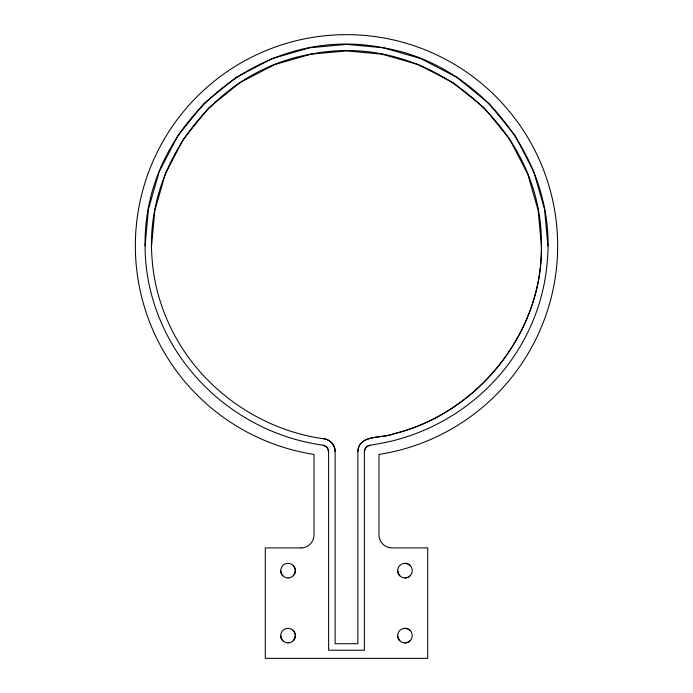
<?xml version="1.0" encoding="UTF-8"?>
<svg xmlns="http://www.w3.org/2000/svg" width="693" height="693" viewBox="0 0 693 693"><rect width="100%" height="100%" fill="white"/><g stroke="black" fill="none" stroke-linecap="round" stroke-linejoin="round"><path stroke-width="1.04" d="M357.865 451.637C358.697 433.931 382.458 438.695 393.563 433.853C477.468 413.349 542.74 332.77 541.406 245.798C543.494 126.68 427.728 30.431 311.036 54.149C217.515 69.716 145.4 160.975 151.854 255.526C153.335 283.229 161.261 310.481 174.419 334.875C204.244 390.835 261.945 430.656 324.783 438.912C330.682 440.012 335.239 445.651 335.126 451.637L335.126 643.728L357.865 643.728L357.865 451.637C358.558 434.32 381.713 438.565 392.567 434.113C476.923 413.955 542.758 333.134 541.406 245.798L538.149 210.334L527.72 174.056L509.632 139.146L484.32 107.978L453.153 82.666L418.243 64.579L381.964 54.149L346.5 50.892L311.036 54.149L274.757 64.579L239.847 82.666L208.68 107.978L183.368 139.146L165.28 174.056L154.851 210.334L151.594 245.798M364.362 451.637C364.353 449.887 365.046 448.128 366.32 446.924C366.961 446.318 367.723 445.85 368.546 445.547C379.885 443.529 391.346 441.666 402.356 438.106C453.326 422.895 498.085 387.396 523.544 340.575C536.988 316.086 545.192 288.738 547.323 260.88C556.652 161.625 481.609 64.025 383.151 47.756C262.569 23.259 142.94 122.713 145.097 245.798C145.01 290.679 161.634 335.031 189.882 369.75C216.441 402.607 253.162 427.096 293.719 438.92C303.499 441.787 313.505 443.875 323.596 445.296C326.472 445.911 328.681 448.683 328.629 451.637L328.629 650.225L364.362 650.225L364.371 451.49L365.921 447.34L369.941 445.201M145.097 245.798L148.458 209.147L159.234 171.665L177.928 135.585L204.088 103.387L236.287 77.226L272.366 58.533L309.849 47.756L346.5 44.395L383.151 47.756L420.634 58.533L456.713 77.226L488.911 103.387L515.072 135.585L533.766 171.665L544.542 209.147L547.903 245.798M323.96 438.764C330.214 439.509 335.256 445.356 335.126 451.637M323.059 445.201L327.044 447.375L328.629 451.637M293.2 630.439A7.311 7.311 0 0 1 293.2 640.782M288.028 642.922A7.311 7.311 0 0 1 280.717 635.611M288.028 642.922A7.311 7.311 0 0 0 295.339 635.611A7.311 7.311 0 0 0 288.028 628.3A7.311 7.311 0 0 0 282.857 630.439A7.311 7.311 0 0 0 282.857 640.782M293.2 565.471A7.311 7.311 0 0 1 293.2 575.814M288.028 577.953A7.311 7.311 0 0 1 280.717 570.642M288.028 577.953A7.311 7.311 0 0 0 295.339 570.642A7.311 7.311 0 0 0 288.028 563.331A7.311 7.311 0 0 0 282.857 565.471A7.311 7.311 0 0 0 282.857 575.814M397.661 570.642A7.311 7.311 0 0 0 406.86 577.702A7.311 7.311 0 0 0 411.304 566.987A7.311 7.311 0 0 0 399.8 565.471A7.311 7.311 0 0 0 399.8 575.814M410.143 575.814A7.311 7.311 0 0 1 404.972 577.953M404.972 563.331A7.311 7.311 0 0 1 410.143 565.471M397.661 635.611A7.311 7.311 0 0 0 406.86 642.671A7.311 7.311 0 0 0 411.304 631.955A7.311 7.311 0 0 0 399.8 630.439A7.311 7.311 0 0 0 399.8 640.782M410.143 640.782A7.311 7.311 0 0 1 404.972 642.922M404.972 628.3A7.311 7.311 0 0 1 410.143 630.439M301.022 547.903L265.289 547.903L265.289 658.35L427.711 658.35L427.711 547.903L391.978 547.903A12.994 12.994 0 0 1 378.984 534.909L378.984 454.435A211.148 211.148 0 0 0 523.683 130.951A211.148 211.148 0 0 0 169.317 130.951A211.148 211.148 0 0 0 314.016 454.435L314.016 534.909A12.994 12.994 0 0 1 301.022 547.903"/></g></svg>
